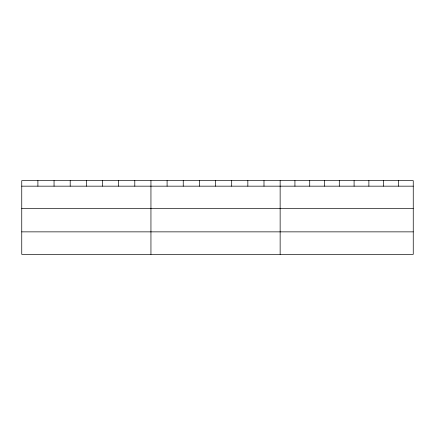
<?xml version="1.0" encoding="UTF-8"?>
<svg xmlns="http://www.w3.org/2000/svg" width="435" height="435" viewBox="0 0 435 435"><rect width="100%" height="100%" fill="white"/><g stroke="black" fill="none" stroke-linecap="round" stroke-linejoin="round"><path stroke-width="0.65" d="M413.25 208.669L413.25 180.634L21.75 180.634L21.75 254.366L413.25 254.366L413.25 208.669L21.75 208.669M21.75 186.164L413.25 186.164M21.75 231.86L413.25 231.86M398.46 180.634L398.46 186.164M383.67 180.634L383.67 186.164M368.88 180.634L368.88 186.164M354.09 180.634L354.09 186.164M339.3 180.634L339.3 186.164M324.51 180.634L324.51 186.164M309.72 180.634L309.72 186.164M294.93 180.634L294.93 186.164M280.14 180.634L280.14 254.366M263.991 180.634L263.991 186.164M247.841 180.634L247.841 186.164M231.692 180.634L231.692 186.164M215.542 180.634L215.542 186.164M199.393 180.634L199.393 186.164M183.244 180.634L183.244 186.164M167.094 180.634L167.094 186.164M150.945 180.634L150.945 254.366M134.796 180.634L134.796 186.164M118.646 180.634L118.646 186.164M102.497 180.634L102.497 186.164M86.347 180.634L86.347 186.164M70.198 180.634L70.198 186.164M54.049 180.634L54.049 186.164M37.899 180.634L37.899 186.164"/></g></svg>
